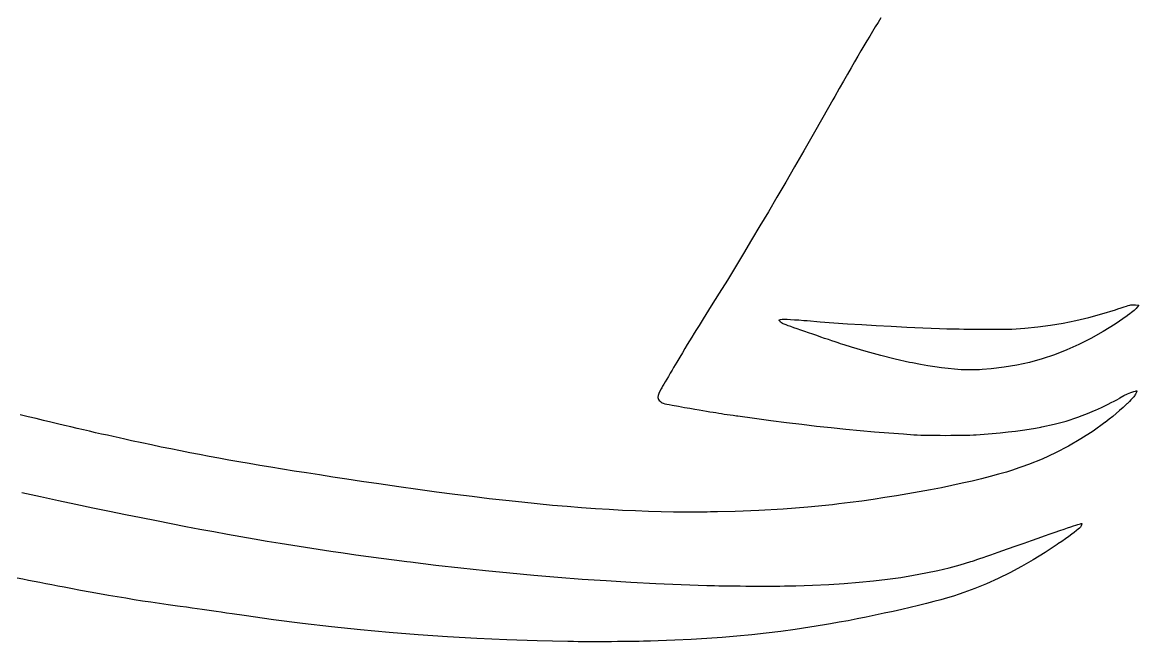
# Model space of a CAD drawing. Extents: x 9 to 342, y 7 to 196.
# Drawn here: x 28.85 to 40.39, y 159.48 to 165.88 of the extents above; entities that cross this region are included whole.
import ezdxf

# ---------------------------------------------------------------- set-up
doc = ezdxf.new("R2010")
doc.units = 0
doc.layers.add('BLACK', color=7, linetype='CONTINUOUS')

msp = doc.modelspace()

# ---------------------------------------------------------------- linework, layer by layer
at = {"layer": 'BLACK', "linetype": 'CONTINUOUS'}
for p, q in [((37.7268, 165.929), (37.6972, 165.881)), ((37.6392, 165.787), (37.6102, 165.739)), ((37.6681, 165.834), (37.6392, 165.787)), ((37.6972, 165.881), (37.6681, 165.834)), ((37.5808, 165.69), (37.5507, 165.639)), ((37.6102, 165.739), (37.5808, 165.69)), ((37.5196, 165.586), (37.4873, 165.531)), ((37.5507, 165.639), (37.5196, 165.586)), ((37.4533, 165.473), (37.4175, 165.41)), ((37.4873, 165.531), (37.4533, 165.473)), ((37.3795, 165.344), (37.339, 165.273)), ((37.4175, 165.41), (37.3795, 165.344)), ((37.339, 165.273), (37.2957, 165.197)), ((37.2493, 165.115), (37.2291, 165.08)), ((37.2957, 165.197), (37.2493, 165.115)), ((37.2291, 165.08), (37.1262, 164.898)), ((37.1262, 164.898), (37.0263, 164.723)), ((37.0263, 164.723), (36.9291, 164.553)), ((36.9291, 164.553), (36.8344, 164.389)), ((36.8344, 164.389), (36.7421, 164.23)), ((36.7421, 164.23), (36.6517, 164.075)), ((36.6517, 164.075), (36.5632, 163.924)), ((36.5632, 163.924), (36.4762, 163.777)), ((36.4762, 163.777), (36.3906, 163.634)), ((36.3906, 163.634), (36.306, 163.493)), ((36.306, 163.493), (36.2223, 163.354)), ((36.2223, 163.354), (36.1392, 163.218)), ((36.1392, 163.218), (36.0564, 163.083)), ((36.0564, 163.083), (35.9737, 162.95)), ((35.9737, 162.95), (35.891, 162.817)), ((40.0101, 162.868), (40.1492, 162.911)), ((40.1492, 162.911), (40.1749, 162.919)), ((40.1749, 162.919), (40.21, 162.93)), ((40.21, 162.93), (40.2389, 162.94)), ((40.2389, 162.94), (40.2625, 162.947)), ((40.2625, 162.947), (40.2816, 162.953)), ((40.2816, 162.953), (40.297, 162.957)), ((40.297, 162.957), (40.3096, 162.96)), ((40.3096, 162.96), (40.3202, 162.962)), ((40.3202, 162.962), (40.3295, 162.962)), ((40.3295, 162.962), (40.3385, 162.963)), ((40.3421, 162.902), (40.3305, 162.892)), ((40.3385, 162.963), (40.3478, 162.962)), ((40.3524, 162.913), (40.3421, 162.902)), ((40.3478, 162.962), (40.3561, 162.962)), ((40.3624, 162.924), (40.3524, 162.913)), ((40.3561, 162.962), (40.39, 162.959)), ((40.3731, 162.938), (40.3624, 162.924)), ((40.39, 162.959), (40.3731, 162.938)), ((35.891, 162.817), (35.8474, 162.748)), ((36.6703, 162.804), (36.679, 162.808)), ((36.6842, 162.789), (36.6703, 162.804)), ((36.679, 162.808), (36.6888, 162.81)), ((36.69, 162.783), (36.6842, 162.789)), ((36.6888, 162.81), (36.7055, 162.812)), ((36.7002, 162.774), (36.69, 162.783)), ((36.7055, 162.812), (36.7287, 162.812)), ((36.7287, 162.812), (36.7579, 162.812)), ((36.7579, 162.812), (36.7929, 162.81)), ((36.7929, 162.81), (36.8333, 162.808)), ((36.8333, 162.808), (36.8787, 162.805)), ((36.8787, 162.805), (36.9287, 162.801)), ((36.9287, 162.801), (36.963, 162.798)), ((36.963, 162.798), (37.1, 162.787)), ((37.1, 162.787), (37.2394, 162.776)), ((39.61, 162.773), (39.7415, 162.799)), ((39.7415, 162.799), (39.8745, 162.831)), ((39.8745, 162.831), (40.0101, 162.868)), ((40.2704, 162.847), (40.1462, 162.762)), ((40.2759, 162.851), (40.2704, 162.847)), ((40.2985, 162.867), (40.2759, 162.851)), ((40.3163, 162.881), (40.2985, 162.867)), ((40.3305, 162.892), (40.3163, 162.881)), ((35.7966, 162.667), (35.7727, 162.628)), ((35.8213, 162.707), (35.7966, 162.667)), ((35.8474, 162.748), (35.8213, 162.707)), ((36.7085, 162.768), (36.7002, 162.774)), ((36.7087, 162.768), (36.7085, 162.768)), ((36.7149, 162.765), (36.7087, 162.768)), ((36.7274, 162.761), (36.7149, 162.765)), ((36.7455, 162.754), (36.7274, 162.761)), ((36.7686, 162.746), (36.7455, 162.754)), ((36.7962, 162.736), (36.7686, 162.746)), ((36.8277, 162.725), (36.7962, 162.736)), ((36.8623, 162.713), (36.8277, 162.725)), ((36.8996, 162.7), (36.8623, 162.713)), ((36.9389, 162.686), (36.8996, 162.7)), ((36.9796, 162.672), (36.9389, 162.686)), ((37.0212, 162.657), (36.9796, 162.672)), ((37.2394, 162.776), (37.3817, 162.766)), ((37.3817, 162.766), (37.5277, 162.757)), ((37.5277, 162.757), (37.6777, 162.748)), ((37.6777, 162.748), (37.8325, 162.74)), ((37.8325, 162.74), (37.9926, 162.732)), ((37.9926, 162.732), (38.1586, 162.725)), ((38.1586, 162.725), (38.331, 162.718)), ((38.331, 162.718), (38.4086, 162.715)), ((38.4086, 162.715), (38.447, 162.714)), ((38.447, 162.714), (38.4896, 162.713)), ((38.4896, 162.713), (38.5358, 162.712)), ((38.5358, 162.712), (38.5846, 162.711)), ((38.5846, 162.711), (38.6353, 162.711)), ((38.6353, 162.711), (38.6871, 162.71)), ((38.6871, 162.71), (38.7392, 162.709)), ((38.7392, 162.709), (38.7908, 162.709)), ((38.7908, 162.709), (38.8411, 162.709)), ((38.8411, 162.709), (38.8892, 162.709)), ((38.8892, 162.709), (38.9344, 162.709)), ((38.9344, 162.709), (38.9759, 162.709)), ((38.9759, 162.709), (39.0129, 162.71)), ((39.0129, 162.71), (39.0445, 162.71)), ((39.0445, 162.71), (39.0701, 162.711)), ((39.0701, 162.711), (39.0794, 162.711)), ((39.0794, 162.711), (39.2147, 162.72)), ((39.2147, 162.72), (39.3476, 162.733)), ((39.3476, 162.733), (39.479, 162.751)), ((39.479, 162.751), (39.61, 162.773)), ((40.0219, 162.685), (39.8973, 162.615)), ((40.1462, 162.762), (40.0219, 162.685)), ((35.7252, 162.551), (35.7006, 162.51)), ((35.749, 162.59), (35.7252, 162.551)), ((35.7727, 162.628), (35.749, 162.59)), ((37.0629, 162.643), (37.0212, 162.657)), ((37.1042, 162.629), (37.0629, 162.643)), ((37.1445, 162.615), (37.1042, 162.629)), ((37.1832, 162.602), (37.1445, 162.615)), ((37.2197, 162.589), (37.1832, 162.602)), ((37.2534, 162.578), (37.2197, 162.589)), ((37.2836, 162.568), (37.2534, 162.578)), ((37.3098, 162.559), (37.2836, 162.568)), ((37.3314, 162.552), (37.3098, 162.559)), ((37.3477, 162.547), (37.3314, 162.552)), ((39.7722, 162.551), (39.6463, 162.495)), ((39.8973, 162.615), (39.7722, 162.551)), ((35.6747, 162.467), (35.6471, 162.42)), ((35.7006, 162.51), (35.6747, 162.467)), ((37.4226, 162.523), (37.3477, 162.547)), ((37.5746, 162.479), (37.4226, 162.523)), ((37.7239, 162.438), (37.5746, 162.479)), ((37.8725, 162.401), (37.7239, 162.438)), ((39.5195, 162.446), (39.3916, 162.403)), ((39.6463, 162.495), (39.5195, 162.446)), ((35.6171, 162.37), (35.5842, 162.314)), ((35.6471, 162.42), (35.6171, 162.37)), ((38.022, 162.367), (37.8725, 162.401)), ((38.0537, 162.361), (38.022, 162.367)), ((38.1349, 162.344), (38.0537, 162.361)), ((38.211, 162.33), (38.1349, 162.344)), ((38.2831, 162.319), (38.211, 162.33)), ((38.3525, 162.309), (38.2831, 162.319)), ((39.1315, 162.338), (38.9989, 162.316)), ((39.2623, 162.367), (39.1315, 162.338)), ((39.3916, 162.403), (39.2623, 162.367)), ((35.5304, 162.222), (35.5128, 162.192)), ((35.5489, 162.254), (35.5304, 162.222)), ((35.5679, 162.286), (35.5489, 162.254)), ((35.5842, 162.314), (35.5679, 162.286)), ((38.4204, 162.302), (38.3525, 162.309)), ((38.4879, 162.296), (38.4204, 162.302)), ((38.5562, 162.291), (38.4879, 162.296)), ((38.5793, 162.29), (38.5562, 162.291)), ((38.6097, 162.29), (38.5793, 162.29)), ((38.6435, 162.29), (38.6097, 162.29)), ((38.6786, 162.29), (38.6435, 162.29)), ((38.713, 162.29), (38.6786, 162.29)), ((38.7446, 162.291), (38.713, 162.29)), ((38.7713, 162.293), (38.7446, 162.291)), ((38.8643, 162.3), (38.7713, 162.293)), ((38.9989, 162.316), (38.8643, 162.3)), ((35.4548, 162.094), (35.4415, 162.069)), ((35.4552, 162.094), (35.4548, 162.094)), ((35.4612, 162.105), (35.4552, 162.094)), ((35.4704, 162.12), (35.4612, 162.105)), ((35.4824, 162.141), (35.4704, 162.12)), ((35.4967, 162.165), (35.4824, 162.141)), ((35.5128, 162.192), (35.4967, 162.165)), ((35.421, 162.006), (35.4209, 162.003)), ((35.4209, 162.003), (35.4227, 161.993)), ((35.424, 162.024), (35.421, 162.006)), ((35.4227, 161.993), (35.429, 161.982)), ((35.431, 162.045), (35.424, 162.024)), ((35.429, 161.982), (35.4359, 161.974)), ((35.4415, 162.069), (35.431, 162.045)), ((35.4359, 161.974), (35.4448, 161.965)), ((40.1376, 161.967), (40.1647, 161.981)), ((40.1647, 161.981), (40.1872, 161.994)), ((40.1872, 161.994), (40.1968, 161.999)), ((40.1968, 161.999), (40.2379, 162.023)), ((40.2379, 162.023), (40.2749, 162.041)), ((40.2749, 162.041), (40.3086, 162.055)), ((40.3103, 161.98), (40.2939, 161.964)), ((40.3086, 162.055), (40.34, 162.066)), ((40.3231, 161.993), (40.3103, 161.98)), ((40.3328, 162.003), (40.3231, 161.993)), ((40.3403, 162.012), (40.3328, 162.003)), ((40.34, 162.066), (40.3563, 162.07)), ((40.3462, 162.021), (40.3403, 162.012)), ((40.3513, 162.029), (40.3462, 162.021)), ((40.3562, 162.038), (40.3513, 162.029)), ((40.3598, 162.045), (40.3562, 162.038)), ((40.3563, 162.07), (40.3656, 162.071)), ((40.3659, 162.058), (40.3598, 162.045)), ((40.3656, 162.071), (40.3711, 162.071)), ((40.3701, 162.067), (40.3659, 162.058)), ((40.3717, 162.071), (40.3701, 162.067)), ((40.3711, 162.071), (40.3717, 162.071)), ((35.4448, 161.965), (35.4539, 161.957)), ((35.4539, 161.957), (35.4642, 161.95)), ((35.4642, 161.95), (35.4769, 161.945)), ((35.4769, 161.945), (35.4928, 161.94)), ((35.4928, 161.94), (35.513, 161.935)), ((35.513, 161.935), (35.5385, 161.93)), ((35.5385, 161.93), (35.5675, 161.925)), ((35.5675, 161.925), (35.6353, 161.913)), ((35.6353, 161.913), (35.6965, 161.902)), ((35.6965, 161.902), (35.7517, 161.892)), ((35.7517, 161.892), (35.8016, 161.884)), ((35.8016, 161.884), (35.8467, 161.876)), ((35.8467, 161.876), (35.8876, 161.869)), ((35.8876, 161.869), (35.925, 161.863)), ((35.925, 161.863), (35.9594, 161.857)), ((35.9594, 161.857), (35.9914, 161.852)), ((39.8795, 161.845), (39.9179, 161.861)), ((39.9179, 161.861), (39.9438, 161.873)), ((39.9438, 161.873), (39.9736, 161.886)), ((39.9736, 161.886), (40.006, 161.902)), ((40.006, 161.902), (40.0398, 161.918)), ((40.0398, 161.918), (40.0739, 161.935)), ((40.0739, 161.935), (40.1069, 161.951)), ((40.1069, 161.951), (40.1376, 161.967)), ((40.193, 161.869), (40.1583, 161.838)), ((40.2289, 161.902), (40.193, 161.869)), ((40.2679, 161.939), (40.2289, 161.902)), ((40.273, 161.943), (40.2679, 161.939)), ((40.2939, 161.964), (40.273, 161.943)), ((28.9155, 161.805), (28.8324, 161.825)), ((28.9954, 161.786), (28.9155, 161.805)), ((29.0724, 161.767), (28.9954, 161.786)), ((29.1467, 161.749), (29.0724, 161.767)), ((29.2185, 161.732), (29.1467, 161.749)), ((35.9914, 161.852), (36.0217, 161.847)), ((36.0217, 161.847), (36.0508, 161.842)), ((36.0508, 161.842), (36.0794, 161.838)), ((36.0794, 161.838), (36.108, 161.833)), ((36.108, 161.833), (36.1373, 161.829)), ((36.1373, 161.829), (36.1679, 161.825)), ((36.1679, 161.825), (36.2003, 161.82)), ((36.2003, 161.82), (36.2351, 161.815)), ((36.2351, 161.815), (36.2466, 161.813)), ((36.2466, 161.813), (36.4203, 161.789)), ((36.4203, 161.789), (36.5877, 161.767)), ((36.5877, 161.767), (36.7499, 161.746)), ((36.7499, 161.746), (36.9075, 161.727)), ((39.5161, 161.727), (39.639, 161.76)), ((39.639, 161.76), (39.7596, 161.8)), ((39.7596, 161.8), (39.8795, 161.845)), ((40.0401, 161.744), (39.919, 161.657)), ((40.0439, 161.747), (40.0401, 161.744)), ((40.0855, 161.779), (40.0439, 161.747)), ((40.123, 161.809), (40.0855, 161.779)), ((40.1583, 161.838), (40.123, 161.809)), ((29.2882, 161.715), (29.2185, 161.732)), ((29.3558, 161.7), (29.2882, 161.715)), ((29.4217, 161.684), (29.3558, 161.7)), ((29.486, 161.669), (29.4217, 161.684)), ((29.5491, 161.655), (29.486, 161.669)), ((29.6112, 161.64), (29.5491, 161.655)), ((29.6724, 161.626), (29.6112, 161.64)), ((29.7331, 161.613), (29.6724, 161.626)), ((36.9075, 161.727), (37.0616, 161.709)), ((37.0616, 161.709), (37.213, 161.692)), ((37.213, 161.692), (37.3626, 161.677)), ((37.3626, 161.677), (37.5112, 161.663)), ((37.5112, 161.663), (37.6597, 161.65)), ((37.6597, 161.65), (37.8089, 161.638)), ((37.8089, 161.638), (37.9598, 161.627)), ((37.9598, 161.627), (38.0677, 161.619)), ((38.7938, 161.625), (38.8777, 161.632)), ((38.8777, 161.632), (38.9601, 161.64)), ((38.9601, 161.64), (39.0404, 161.648)), ((39.0404, 161.648), (39.1176, 161.657)), ((39.1176, 161.657), (39.191, 161.666)), ((39.191, 161.666), (39.2596, 161.676)), ((39.2596, 161.676), (39.3228, 161.686)), ((39.3228, 161.686), (39.3797, 161.697)), ((39.3797, 161.697), (39.3893, 161.699)), ((39.3893, 161.699), (39.5161, 161.727)), ((39.919, 161.657), (39.7938, 161.576)), ((29.7934, 161.599), (29.7331, 161.613)), ((29.8536, 161.586), (29.7934, 161.599)), ((29.914, 161.573), (29.8536, 161.586)), ((29.9831, 161.557), (29.914, 161.573)), ((30.0869, 161.535), (29.9831, 161.557)), ((30.1886, 161.513), (30.0869, 161.535)), ((30.2888, 161.492), (30.1886, 161.513)), ((38.0677, 161.619), (38.1009, 161.617)), ((38.1009, 161.617), (38.1404, 161.616)), ((38.1404, 161.616), (38.185, 161.615)), ((38.185, 161.615), (38.2338, 161.614)), ((38.2338, 161.614), (38.2856, 161.613)), ((38.2856, 161.613), (38.3394, 161.613)), ((38.3394, 161.613), (38.3942, 161.612)), ((38.3942, 161.612), (38.4489, 161.613)), ((38.4489, 161.613), (38.5025, 161.613)), ((38.5025, 161.613), (38.5539, 161.614)), ((38.5539, 161.614), (38.602, 161.615)), ((38.602, 161.615), (38.6458, 161.616)), ((38.6458, 161.616), (38.6842, 161.618)), ((38.6842, 161.618), (38.7093, 161.619)), ((38.7093, 161.619), (38.7938, 161.625)), ((39.7938, 161.576), (39.6644, 161.501)), ((30.388, 161.472), (30.2888, 161.492)), ((30.4865, 161.452), (30.388, 161.472)), ((30.5849, 161.432), (30.4865, 161.452)), ((30.6837, 161.413), (30.5849, 161.432)), ((30.7832, 161.394), (30.6837, 161.413)), ((39.5306, 161.431), (39.3925, 161.368)), ((39.6644, 161.501), (39.5306, 161.431)), ((30.884, 161.376), (30.7832, 161.394)), ((30.9865, 161.357), (30.884, 161.376)), ((31.0912, 161.339), (30.9865, 161.357)), ((31.1984, 161.32), (31.0912, 161.339)), ((31.3088, 161.301), (31.1984, 161.32)), ((31.4228, 161.282), (31.3088, 161.301)), ((31.5407, 161.263), (31.4228, 161.282)), ((39.25, 161.31), (39.1031, 161.258)), ((39.3925, 161.368), (39.25, 161.31)), ((31.6631, 161.244), (31.5407, 161.263)), ((31.7905, 161.224), (31.6631, 161.244)), ((31.9232, 161.203), (31.7905, 161.224)), ((32.0618, 161.182), (31.9232, 161.203)), ((32.2067, 161.16), (32.0618, 161.182)), ((38.8567, 161.186), (38.7649, 161.163)), ((38.9429, 161.21), (38.8567, 161.186)), ((39.0229, 161.233), (38.9429, 161.21)), ((39.0961, 161.256), (39.0229, 161.233)), ((39.1031, 161.258), (39.0961, 161.256)), ((32.3584, 161.137), (32.2067, 161.16)), ((32.5373, 161.111), (32.3584, 161.137)), ((32.743, 161.081), (32.5373, 161.111)), ((32.9422, 161.053), (32.743, 161.081)), ((33.135, 161.027), (32.9422, 161.053)), ((38.2382, 161.05), (38.1232, 161.028)), ((38.3508, 161.071), (38.2382, 161.05)), ((38.4602, 161.094), (38.3508, 161.071)), ((38.5661, 161.117), (38.4602, 161.094)), ((38.6678, 161.14), (38.5661, 161.117)), ((38.7649, 161.163), (38.6678, 161.14)), ((28.8475, 161.021), (29.04, 160.979)), ((29.04, 160.979), (29.2267, 160.94)), ((29.2267, 160.94), (29.4078, 160.901)), ((33.3218, 161.002), (33.135, 161.027)), ((33.5029, 160.98), (33.3218, 161.002)), ((33.6784, 160.958), (33.5029, 160.98)), ((33.8487, 160.939), (33.6784, 160.958)), ((34.0141, 160.921), (33.8487, 160.939)), ((37.528, 160.934), (37.4087, 160.918)), ((37.6479, 160.951), (37.528, 160.934)), ((37.7679, 160.969), (37.6479, 160.951)), ((37.8875, 160.988), (37.7679, 160.969)), ((38.0061, 161.008), (37.8875, 160.988)), ((38.1232, 161.028), (38.0061, 161.008)), ((29.4078, 160.901), (29.5835, 160.865)), ((29.5835, 160.865), (29.7543, 160.829)), ((29.7543, 160.829), (29.9203, 160.795)), ((34.1748, 160.904), (34.0141, 160.921)), ((34.3311, 160.889), (34.1748, 160.904)), ((34.4832, 160.876), (34.3311, 160.889)), ((34.6314, 160.864), (34.4832, 160.876)), ((34.7761, 160.854), (34.6314, 160.864)), ((34.9174, 160.845), (34.7761, 160.854)), ((35.0556, 160.837), (34.9174, 160.845)), ((35.191, 160.831), (35.0556, 160.837)), ((35.3239, 160.826), (35.191, 160.831)), ((35.4545, 160.822), (35.3239, 160.826)), ((35.5831, 160.82), (35.4545, 160.822)), ((35.5958, 160.82), (35.5831, 160.82)), ((35.6345, 160.819), (35.5958, 160.82)), ((35.672, 160.819), (35.6345, 160.819)), ((35.7075, 160.819), (35.672, 160.819)), ((35.7401, 160.819), (35.7075, 160.819)), ((35.7689, 160.818), (35.7401, 160.819)), ((35.8237, 160.819), (35.8116, 160.818)), ((35.8319, 160.819), (35.8237, 160.819)), ((35.8493, 160.819), (35.8319, 160.819)), ((35.8722, 160.819), (35.8493, 160.819)), ((35.8998, 160.82), (35.8722, 160.819)), ((35.9311, 160.82), (35.8998, 160.82)), ((35.965, 160.821), (35.9311, 160.82)), ((36.0007, 160.821), (35.965, 160.821)), ((36.037, 160.821), (36.0007, 160.821)), ((36.2204, 160.825), (36.037, 160.821)), ((36.4664, 160.835), (36.2204, 160.825)), ((36.7164, 160.85), (36.4664, 160.835)), ((36.9702, 160.87), (36.7164, 160.85)), ((37.2273, 160.896), (36.9702, 160.87)), ((37.2905, 160.904), (37.2273, 160.896)), ((37.4087, 160.918), (37.2905, 160.904)), ((29.9203, 160.795), (30.0818, 160.763)), ((30.0818, 160.763), (30.2392, 160.731)), ((30.2392, 160.731), (30.3928, 160.701)), ((35.793, 160.818), (35.7689, 160.818)), ((35.8116, 160.818), (35.793, 160.818)), ((30.3928, 160.701), (30.5427, 160.672)), ((30.5427, 160.672), (30.6894, 160.644)), ((30.6894, 160.644), (30.8331, 160.618)), ((30.8331, 160.618), (30.9742, 160.592)), ((30.9742, 160.592), (31.1128, 160.567)), ((39.4168, 160.573), (39.4754, 160.593)), ((39.4754, 160.593), (39.5285, 160.612)), ((39.5285, 160.612), (39.5761, 160.628)), ((39.5761, 160.628), (39.6187, 160.643)), ((39.6187, 160.643), (39.6562, 160.656)), ((39.6562, 160.656), (39.689, 160.667)), ((39.6979, 160.59), (39.6668, 160.568)), ((39.689, 160.667), (39.7172, 160.676)), ((39.725, 160.61), (39.6979, 160.59)), ((39.7172, 160.676), (39.741, 160.684)), ((39.7477, 160.628), (39.725, 160.61)), ((39.741, 160.684), (39.7606, 160.691)), ((39.7655, 160.642), (39.7477, 160.628)), ((39.7606, 160.691), (39.7762, 160.695)), ((39.7781, 160.653), (39.7655, 160.642)), ((39.7762, 160.695), (39.7879, 160.699)), ((39.7849, 160.66), (39.7781, 160.653)), ((39.7882, 160.665), (39.7849, 160.66)), ((39.7879, 160.699), (39.796, 160.701)), ((39.7947, 160.676), (39.7882, 160.665)), ((39.7997, 160.688), (39.7947, 160.676)), ((39.796, 160.701), (39.8007, 160.702)), ((39.8024, 160.697), (39.7997, 160.688)), ((39.8007, 160.702), (39.802, 160.702)), ((39.802, 160.702), (39.8024, 160.697)), ((31.1128, 160.567), (31.2493, 160.543)), ((31.2493, 160.543), (31.384, 160.52)), ((31.384, 160.52), (31.5171, 160.498)), ((31.5171, 160.498), (31.649, 160.477)), ((31.649, 160.477), (31.78, 160.456)), ((39.1234, 160.47), (39.206, 160.499)), ((39.206, 160.499), (39.2823, 160.526)), ((39.2823, 160.526), (39.3525, 160.55)), ((39.3525, 160.55), (39.4168, 160.573)), ((39.5479, 160.486), (39.4224, 160.403)), ((39.5537, 160.49), (39.5479, 160.486)), ((39.5943, 160.517), (39.5537, 160.49)), ((39.6321, 160.544), (39.5943, 160.517)), ((39.6668, 160.568), (39.6321, 160.544)), ((31.78, 160.456), (31.9103, 160.436)), ((31.9103, 160.436), (32.0402, 160.416)), ((32.0402, 160.416), (32.17, 160.397)), ((32.17, 160.397), (32.3001, 160.379)), ((32.3001, 160.379), (32.4307, 160.361)), ((32.4307, 160.361), (32.5621, 160.343)), ((38.7845, 160.351), (38.8217, 160.364)), ((38.8217, 160.364), (38.8608, 160.377)), ((38.8608, 160.377), (38.9009, 160.391)), ((38.9009, 160.391), (38.9385, 160.405)), ((38.9385, 160.405), (39.0343, 160.438)), ((39.0343, 160.438), (39.1234, 160.47)), ((39.4224, 160.403), (39.2994, 160.327)), ((32.5621, 160.343), (32.6945, 160.325)), ((32.6945, 160.325), (32.8284, 160.308)), ((32.8284, 160.308), (32.8634, 160.304)), ((32.8634, 160.304), (33.1269, 160.272)), ((33.1269, 160.272), (33.3851, 160.242)), ((33.3851, 160.242), (33.6393, 160.215)), ((38.3135, 160.215), (38.4321, 160.244)), ((38.4321, 160.244), (38.5466, 160.275)), ((38.5466, 160.275), (38.6559, 160.307)), ((38.6559, 160.307), (38.6712, 160.312)), ((38.6712, 160.312), (38.6926, 160.319)), ((38.6926, 160.319), (38.7191, 160.328)), ((38.7191, 160.328), (38.7501, 160.339)), ((38.7501, 160.339), (38.7845, 160.351)), ((39.1782, 160.257), (39.0581, 160.193)), ((39.2994, 160.327), (39.1782, 160.257)), ((28.8599, 160.126), (28.8009, 160.138)), ((28.9185, 160.114), (28.8599, 160.126)), ((33.6393, 160.215), (33.8906, 160.19)), ((33.8906, 160.19), (34.14, 160.167)), ((34.14, 160.167), (34.3887, 160.146)), ((34.3887, 160.146), (34.6378, 160.127)), ((34.6378, 160.127), (34.8884, 160.111)), ((37.6507, 160.109), (37.7935, 160.126)), ((37.7935, 160.126), (37.9309, 160.145)), ((37.9309, 160.145), (38.0632, 160.166)), ((38.0632, 160.166), (38.1907, 160.19)), ((38.1907, 160.19), (38.3135, 160.215)), ((38.9385, 160.133), (38.8188, 160.079)), ((39.0581, 160.193), (38.9385, 160.133)), ((28.977, 160.102), (28.9185, 160.114)), ((29.036, 160.09), (28.977, 160.102)), ((29.0959, 160.078), (29.036, 160.09)), ((29.1572, 160.066), (29.0959, 160.078)), ((29.2204, 160.054), (29.1572, 160.066)), ((29.2859, 160.042), (29.2204, 160.054)), ((29.3543, 160.029), (29.2859, 160.042)), ((29.4535, 160.01), (29.3543, 160.029)), ((34.8884, 160.111), (35.1416, 160.096)), ((35.1416, 160.096), (35.3987, 160.082)), ((35.3987, 160.082), (35.6606, 160.071)), ((35.6606, 160.071), (35.9285, 160.061)), ((35.9285, 160.061), (35.9313, 160.061)), ((35.9313, 160.061), (35.9653, 160.06)), ((35.9653, 160.06), (36.0054, 160.059)), ((36.0054, 160.059), (36.0509, 160.058)), ((36.0509, 160.058), (36.101, 160.058)), ((36.101, 160.058), (36.1549, 160.057)), ((36.1549, 160.057), (36.2118, 160.056)), ((36.2118, 160.056), (36.2709, 160.056)), ((36.2709, 160.056), (36.3314, 160.055)), ((36.3314, 160.055), (36.3926, 160.055)), ((36.3926, 160.055), (36.4536, 160.055)), ((36.4536, 160.055), (36.5137, 160.055)), ((36.5137, 160.055), (36.5721, 160.055)), ((36.5721, 160.055), (36.6281, 160.055)), ((36.6281, 160.055), (36.6807, 160.055)), ((36.6807, 160.055), (36.7293, 160.056)), ((36.7293, 160.056), (36.7731, 160.056)), ((36.7731, 160.056), (36.8112, 160.057)), ((36.8112, 160.057), (36.843, 160.057)), ((36.843, 160.057), (36.8464, 160.057)), ((36.8464, 160.057), (37.0202, 160.064)), ((37.0202, 160.064), (37.1872, 160.072)), ((37.1872, 160.072), (37.3478, 160.082)), ((37.3478, 160.082), (37.5022, 160.094)), ((37.5022, 160.094), (37.6507, 160.109)), ((38.6984, 160.03), (38.5837, 159.987)), ((38.8188, 160.079), (38.6984, 160.03)), ((29.5557, 159.992), (29.4535, 160.01)), ((29.6527, 159.974), (29.5557, 159.992)), ((29.7455, 159.958), (29.6527, 159.974)), ((29.8352, 159.942), (29.7455, 159.958)), ((29.9226, 159.928), (29.8352, 159.942)), ((30.0088, 159.914), (29.9226, 159.928)), ((30.0949, 159.9), (30.0088, 159.914)), ((30.1817, 159.887), (30.0949, 159.9)), ((38.3472, 159.914), (38.2741, 159.895)), ((38.4153, 159.934), (38.3472, 159.914)), ((38.4777, 159.952), (38.4153, 159.934)), ((38.5341, 159.97), (38.4777, 159.952)), ((38.5837, 159.987), (38.5341, 159.97)), ((30.2704, 159.874), (30.1817, 159.887)), ((30.3619, 159.861), (30.2704, 159.874)), ((30.4572, 159.848), (30.3619, 159.861)), ((30.4848, 159.844), (30.4572, 159.848)), ((30.5487, 159.836), (30.4848, 159.844)), ((30.607, 159.828), (30.5487, 159.836)), ((30.6611, 159.82), (30.607, 159.828)), ((30.712, 159.813), (30.6611, 159.82)), ((30.7611, 159.806), (30.712, 159.813)), ((30.8095, 159.799), (30.7611, 159.806)), ((30.8584, 159.792), (30.8095, 159.799)), ((30.909, 159.784), (30.8584, 159.792)), ((30.9627, 159.776), (30.909, 159.784)), ((37.8524, 159.793), (37.7607, 159.773)), ((37.9425, 159.813), (37.8524, 159.793)), ((38.0302, 159.834), (37.9425, 159.813)), ((38.1151, 159.854), (38.0302, 159.834)), ((38.1966, 159.875), (38.1151, 159.854)), ((38.2741, 159.895), (38.1966, 159.875)), ((31.0204, 159.768), (30.9627, 159.776)), ((31.1464, 159.749), (31.0204, 159.768)), ((31.4495, 159.707), (31.1464, 159.749)), ((31.7501, 159.669), (31.4495, 159.707)), ((32.0491, 159.634), (31.7501, 159.669)), ((37.2947, 159.68), (37.2039, 159.664)), ((37.387, 159.697), (37.2947, 159.68)), ((37.4803, 159.715), (37.387, 159.697)), ((37.5741, 159.733), (37.4803, 159.715)), ((37.6677, 159.753), (37.5741, 159.733)), ((37.7607, 159.773), (37.6677, 159.753)), ((32.3473, 159.603), (32.0491, 159.634)), ((32.6457, 159.575), (32.3473, 159.603)), ((32.9451, 159.551), (32.6457, 159.575)), ((33.2466, 159.531), (32.9451, 159.551)), ((36.391, 159.551), (36.2389, 159.536)), ((36.5414, 159.568), (36.391, 159.551)), ((36.691, 159.586), (36.5414, 159.568)), ((36.8406, 159.606), (36.691, 159.586)), ((36.9912, 159.629), (36.8406, 159.606)), ((37.1435, 159.653), (36.9912, 159.629)), ((37.2039, 159.664), (37.1435, 159.653)), ((33.5511, 159.514), (33.2466, 159.531)), ((33.8594, 159.5), (33.5511, 159.514)), ((34.1724, 159.489), (33.8594, 159.5)), ((34.4912, 159.482), (34.1724, 159.489)), ((34.5098, 159.481), (34.4912, 159.482)), ((34.5509, 159.481), (34.5098, 159.481)), ((34.5974, 159.48), (34.5509, 159.481)), ((34.6486, 159.48), (34.5974, 159.48)), ((34.7035, 159.48), (34.6486, 159.48)), ((34.7613, 159.48), (34.7035, 159.48)), ((34.8212, 159.48), (34.7613, 159.48)), ((34.8823, 159.48), (34.8212, 159.48)), ((34.9437, 159.48), (34.8823, 159.48)), ((35.0047, 159.481), (34.9437, 159.48)), ((35.0643, 159.481), (35.0047, 159.481)), ((35.1217, 159.482), (35.0643, 159.481)), ((35.1761, 159.482), (35.1217, 159.482)), ((35.2265, 159.483), (35.1761, 159.482)), ((35.2723, 159.484), (35.2265, 159.483)), ((35.3124, 159.484), (35.2723, 159.484)), ((35.3461, 159.485), (35.3124, 159.484)), ((35.4237, 159.488), (35.3461, 159.485)), ((35.5969, 159.495), (35.4237, 159.488)), ((35.7642, 159.503), (35.5969, 159.495)), ((35.9264, 159.512), (35.7642, 159.503)), ((36.0843, 159.524), (35.9264, 159.512)), ((36.2389, 159.536), (36.0843, 159.524))]:
    msp.add_line(p, q, dxfattribs=at)

doc.saveas('drawing.dxf')
